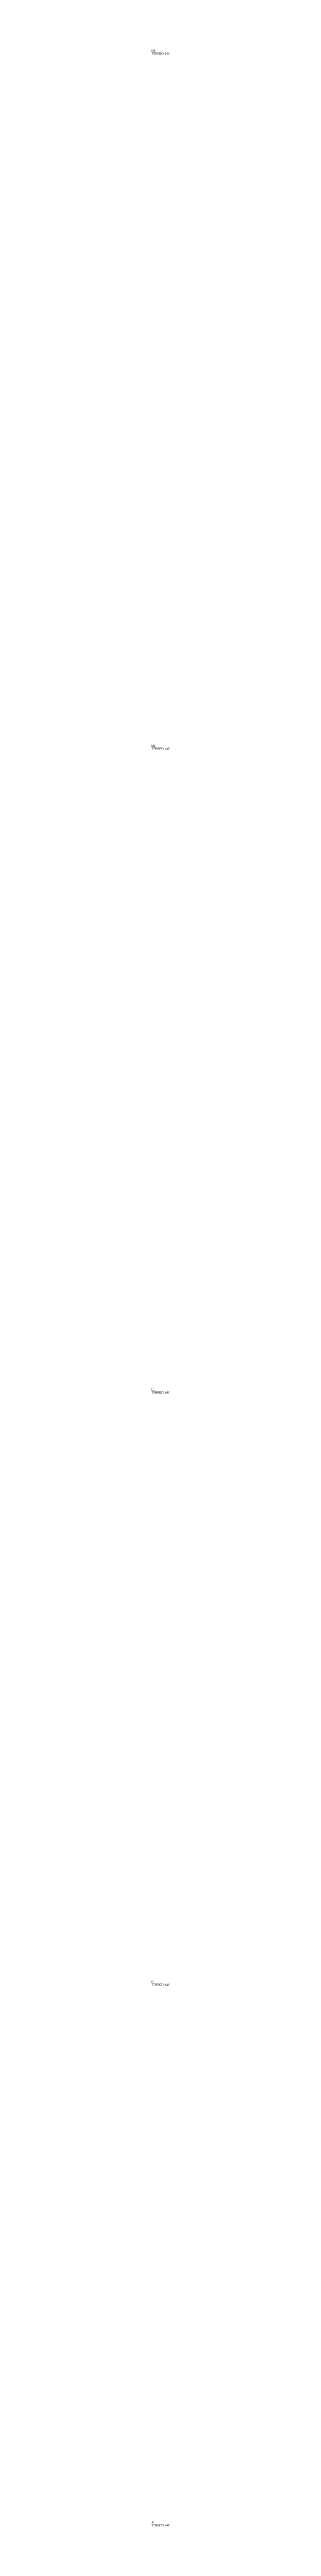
# Model space of a CAD drawing. Header units: metres. Extents: x 222 to 322, y -2470 to 24479.
# Drawn here: x 272 to 315, y 3666 to 9534 of the extents above; entities that cross this region are included whole.
import ezdxf

# ---------------------------------------------------------------- set-up
doc = ezdxf.new("R2010")
doc.units = ezdxf.units.M
doc.layers.add('3', color=3, linetype='CONTINUOUS')
doc.layers.add('AUX00', color=7, linetype='CONTINUOUS')
doc.styles.add('STR_STANDARD', font='arial.ttf')

msp = doc.modelspace()

# ---------------------------------------------------------------- texts
at = {"layer": '3', "style": 'STR_STANDARD'}
for s, p in [('N1', (272.2, 9528.62)), ('N1', (272.2, 9528.62)), ('M1', (272.2, 7881.62)), ('M1', (272.2, 7881.62)), ('L1', (272.2, 6356.62)), ('L1', (272.2, 6356.62)), ('K1', (272.2, 4953.62)), ('K1', (272.2, 4953.62)), ('J1', (272.2, 3672.62)), ('J1', (272.2, 3672.62))]:
    msp.add_text(s, height=5, dxfattribs=at).set_placement(p)
at = {"layer": 'AUX00', "style": 'STR_STANDARD'}
for p in [(272.2, 9521.62), (272.2, 9521.62), (272.2, 7874.62), (272.2, 7874.62), (272.2, 6349.62), (272.2, 6349.62), (272.2, 4946.62), (272.2, 4946.62), (272.2, 3665.62), (272.2, 3665.62)]:
    msp.add_text('TERREO-L40', height=5, dxfattribs=at).set_placement(p)

doc.saveas('drawing.dxf')
